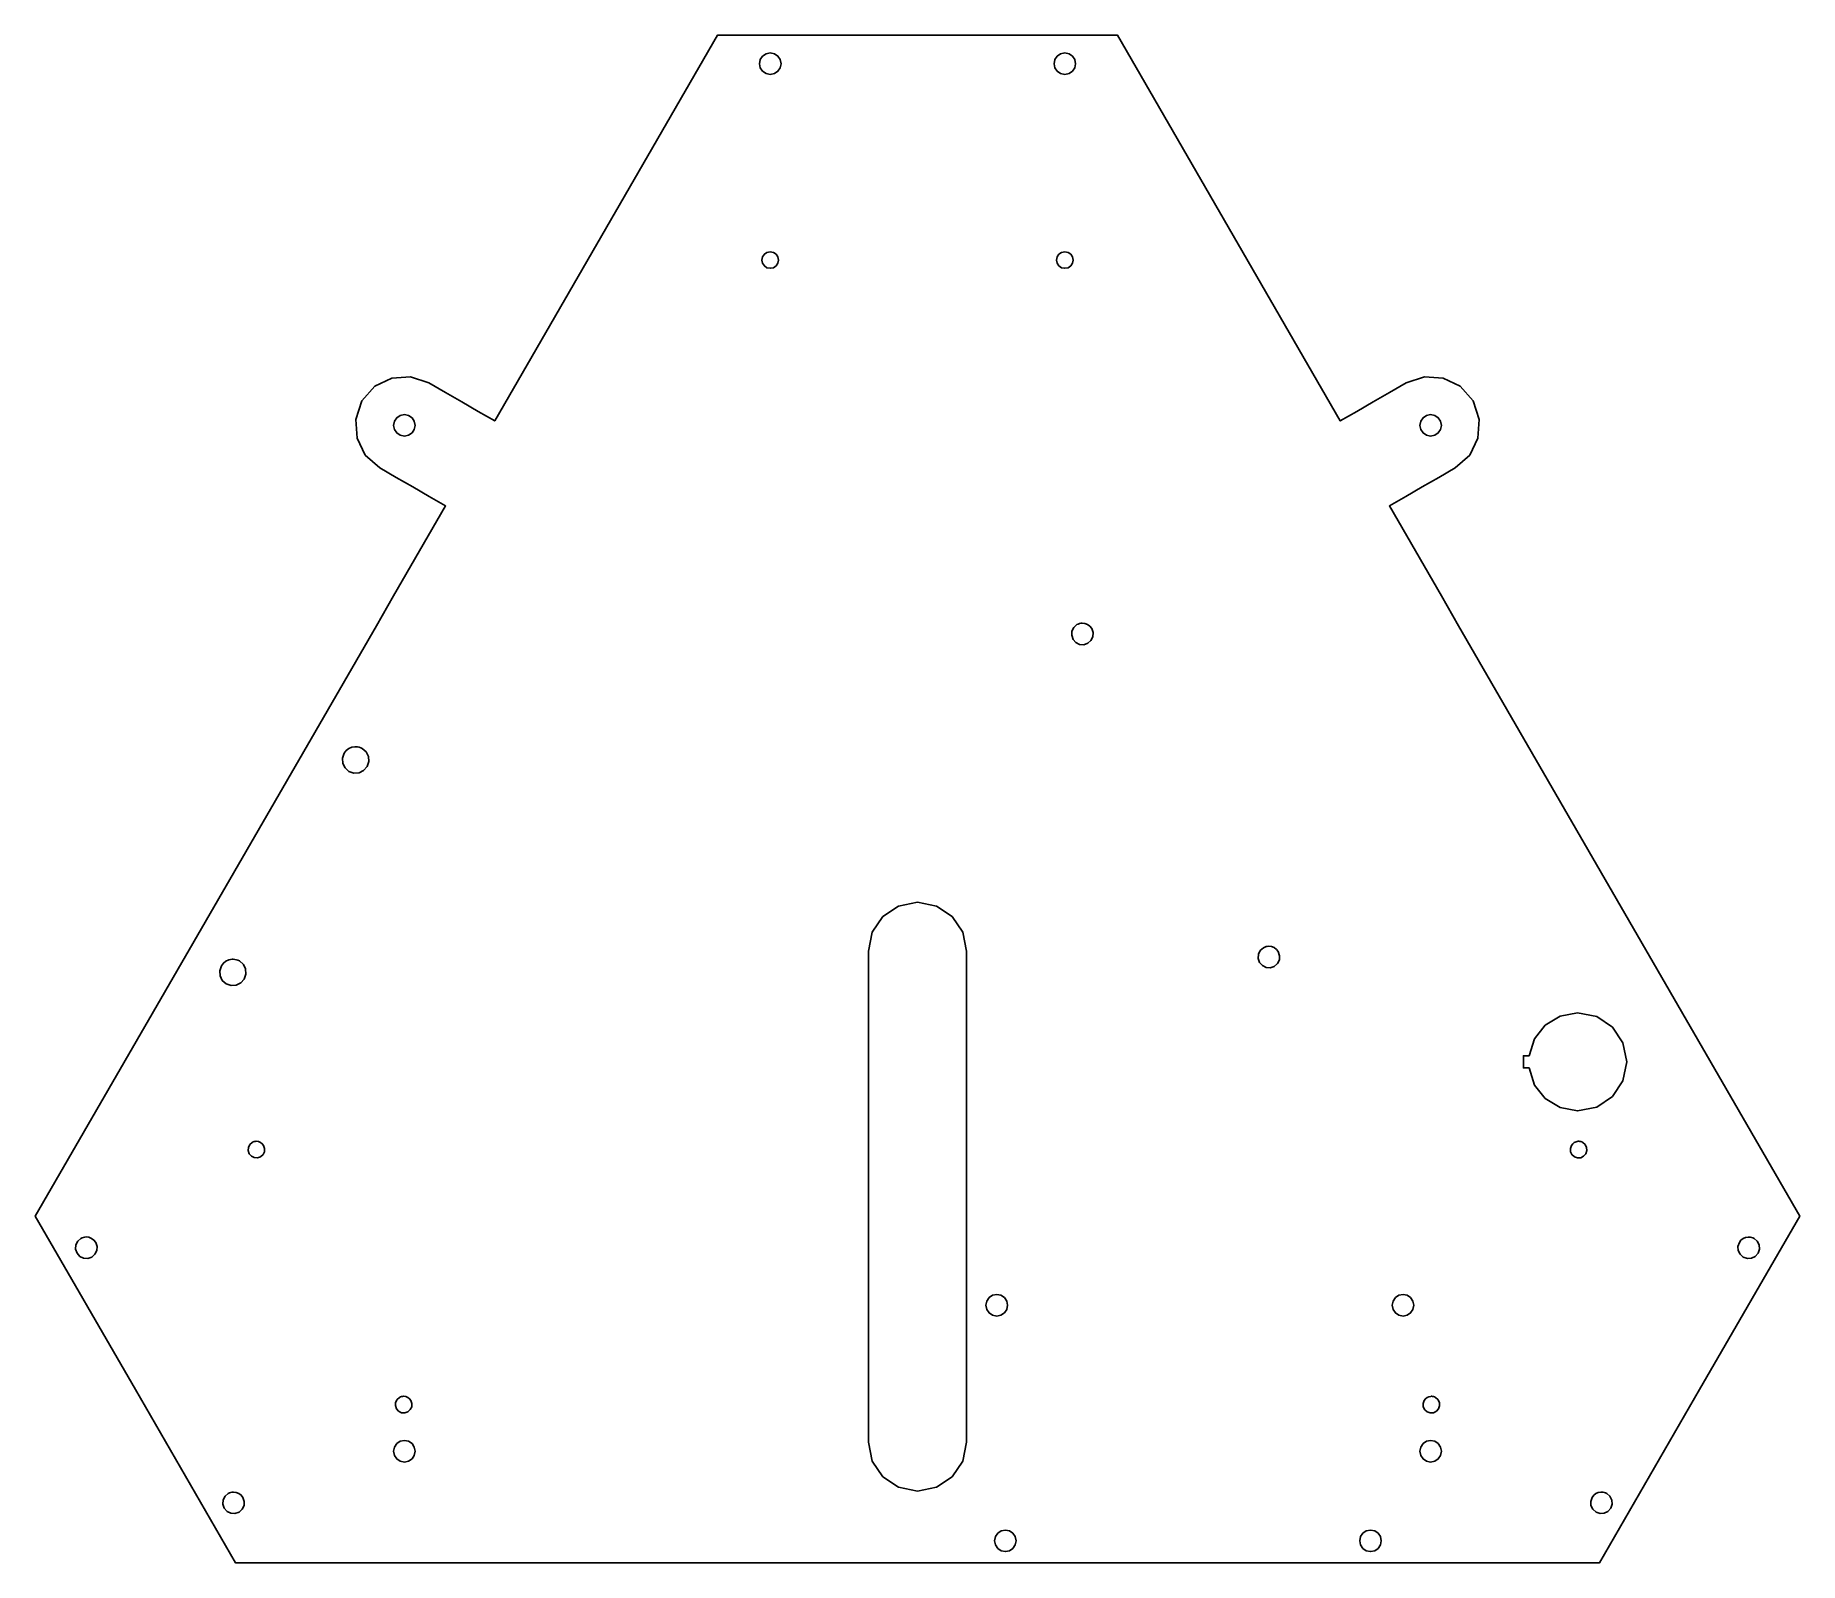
# Model space of a CAD drawing. Extents: x 0 to 359, y 0 to 311.
import ezdxf

# ---------------------------------------------------------------- set-up
doc = ezdxf.new("R2010")
doc.units = 0
doc.layers.add('Ebene_1', color=7, linetype='CONTINUOUS')

msp = doc.modelspace()

# ---------------------------------------------------------------- linework, layer by layer
at = {"layer": 'Ebene_1', "color": 5}
for points in [[(139.049067, 311.313241), (93.692318, 232.752937), (90.347406, 234.684119), (87.002494, 236.615301), (83.657579, 238.546485), (80.312667, 240.477667), (80.311538, 240.478231), (80.310409, 240.478796), (80.309281, 240.47936), (80.308152, 240.479925), (76.546335, 241.744212), (72.724352, 241.477255), (69.281281, 239.796752), (66.656202, 236.820406), (65.391022, 233.058756), (65.657169, 229.236601), (67.337021, 225.793083), (70.312964, 223.167355), (70.313528, 223.166509), (70.314093, 223.165662), (70.314657, 223.164815), (70.315222, 223.163969), (73.660133, 221.232787), (77.005045, 219.301602), (80.34996, 217.370421), (83.694872, 215.439239), (80.169987, 209.333703), (76.645102, 203.228166), (73.12022, 197.12263), (69.595335, 191.017094), (0.141109, 70.718768), (20.51623, 35.427762), (40.889147, 0.141165), (179.797601, 0.141165), (318.706041, 0.141165), (339.079522, 35.428313), (359.45464, 70.718768), (290.000428, 191.017094), (286.474175, 197.124834), (282.947893, 203.232575), (279.421639, 209.340315), (275.895371, 215.448055), (279.242343, 217.380479), (282.589329, 219.312903), (285.936287, 221.245326), (289.283273, 223.17775), (289.283273, 223.178314), (289.283273, 223.178879), (289.283273, 223.179443), (289.283273, 223.180007), (292.258827, 225.805583), (293.938557, 229.248779), (294.204834, 233.070575), (292.940055, 236.831957), (292.940055, 236.832239), (292.940055, 236.832804), (292.940055, 236.833086), (292.940055, 236.83365), (290.314965, 239.810003), (286.87191, 241.490506), (283.049916, 241.757462), (279.288091, 240.49317), (279.288091, 240.492605), (279.288091, 240.492041), (279.288091, 240.491476), (279.288091, 240.490912), (275.941114, 238.558488), (272.594139, 236.626065), (269.247161, 234.693644), (265.900186, 232.76122), (220.548396, 311.312704), (179.797604, 311.312704), (139.046809, 311.313269), (139.049067, 311.313241)], [(149.807135, 307.715458), (150.661492, 307.542952), (151.359174, 307.072558), (151.829568, 306.374877), (152.002073, 305.520519), (151.829568, 304.666162), (151.359174, 303.968481), (150.661492, 303.498087), (149.807135, 303.325581), (148.952775, 303.498087), (148.255096, 303.968481), (147.784699, 304.666159), (147.612194, 305.520519), (147.784699, 306.37488), (148.255096, 307.072558), (148.952775, 307.542952), (149.807135, 307.715458)], [(209.795893, 307.714893), (210.650253, 307.542388), (211.347931, 307.071994), (211.818328, 306.374315), (211.990834, 305.519955), (211.818328, 304.665595), (211.347931, 303.967916), (210.650253, 303.497522), (209.795893, 303.325017), (208.941535, 303.497522), (208.243854, 303.967916), (207.77346, 304.665598), (207.600954, 305.519955), (207.77346, 306.374312), (208.243854, 307.071994), (208.941535, 307.542388), (209.795893, 307.714893)], [(149.807146, 267.225914), (150.466908, 267.092711), (151.005679, 266.729461), (151.36893, 266.190692), (151.502133, 265.530929), (151.36893, 264.871166), (151.005679, 264.332396), (150.466908, 263.969146), (149.807146, 263.835942), (149.147384, 263.969146), (148.608613, 264.332396), (148.245362, 264.871166), (148.112159, 265.530929), (148.245362, 266.190692), (148.608613, 266.729461), (149.147384, 267.092711), (149.807146, 267.225914)], [(209.796457, 267.226479), (210.456219, 267.093275), (210.99499, 266.730024), (211.358241, 266.191254), (211.491444, 265.531491), (211.358241, 264.871727), (210.99499, 264.332958), (210.456219, 263.969707), (209.796457, 263.836504), (209.136695, 263.969707), (208.597924, 264.332958), (208.234673, 264.871727), (208.10147, 265.531491), (208.234673, 266.191254), (208.597924, 266.730024), (209.136695, 267.093275), (209.796457, 267.226479)], [(75.308184, 234.036168), (76.162544, 233.863662), (76.860226, 233.393268), (77.33062, 232.695587), (77.503125, 231.841227), (77.33062, 230.986867), (76.860223, 230.289188), (76.162544, 229.818794), (75.308184, 229.646289), (74.453649, 229.818636), (73.75579, 230.288993), (73.285255, 230.986734), (73.112693, 231.841227), (73.285255, 232.695719), (73.755787, 233.393463), (74.453646, 233.86382), (75.308184, 234.036168)], [(284.293726, 234.036168), (285.148097, 233.863668), (285.845779, 233.393271), (286.316187, 232.69559), (286.488681, 231.841227), (286.316187, 230.986864), (285.845779, 230.289182), (285.148097, 229.818788), (284.293726, 229.646289), (283.439185, 229.818636), (282.741334, 230.288993), (282.270785, 230.986734), (282.098234, 231.841227), (282.270785, 232.695719), (282.741334, 233.393463), (283.439185, 233.86382), (284.293726, 234.036168)], [(213.319812, 191.539123), (213.907111, 191.473526), (214.44674, 191.258524), (214.911142, 190.909592), (215.272768, 190.442204), (215.550607, 189.615948), (215.492035, 188.776436), (215.12291, 188.020156), (214.469097, 187.443593), (213.642974, 187.16596), (212.803642, 187.224591), (212.047524, 187.593645), (211.471037, 188.247266), (211.193307, 189.073299), (211.251801, 189.912594), (211.620694, 190.668738), (212.274156, 191.245324), (212.520178, 191.367614), (212.778524, 191.457922), (213.046102, 191.515382), (213.319812, 191.539123)], [(65.436471, 166.38276), (65.772502, 166.35366), (66.101009, 166.283164), (66.41819, 166.172346), (66.72025, 166.022266), (67.522943, 165.314371), (67.976119, 164.385843), (68.048029, 163.355133), (67.706927, 162.340697), (66.998933, 161.538161), (66.070379, 161.085147), (65.039709, 161.013375), (64.02536, 161.354573), (63.222667, 162.062468), (62.769491, 162.990993), (62.697581, 164.021703), (63.038683, 165.036139), (63.448213, 165.575376), (63.970558, 165.990149), (64.578733, 166.264023), (65.245748, 166.380556), (65.293407, 166.382249), (65.341089, 166.383096), (65.388782, 166.38324), (65.436471, 166.382675), (65.436471, 166.382661), (65.436471, 166.382647), (65.436471, 166.382636), (65.436471, 166.38276)], [(179.799861, 134.698354), (179.800002, 134.698354), (179.800144, 134.698354), (179.800285, 134.698354), (179.800426, 134.698354), (179.800567, 134.698354), (179.800708, 134.698354), (179.800849, 134.698354), (179.80099, 134.698354), (183.690712, 133.912839), (186.867217, 131.771278), (189.009128, 128.595008), (189.795075, 124.705373), (189.79451, 124.704244), (189.793946, 124.703115), (189.793381, 124.701986), (189.792817, 124.700857), (189.792817, 99.703933), (189.792817, 74.707008), (189.792817, 49.710087), (189.792817, 24.713162), (189.004601, 20.825873), (186.862049, 17.652055), (183.686231, 15.512472), (179.798208, 14.727889), (175.910179, 15.512461), (172.734349, 17.652041), (170.591791, 20.825861), (169.80357, 24.713153), (169.80357, 49.710078), (169.80357, 74.707), (169.80357, 99.703924), (169.80357, 124.700849), (169.804134, 124.701978), (169.804699, 124.703107), (169.805263, 124.704236), (169.805828, 124.705365), (170.591774, 128.594999), (172.733686, 131.771269), (175.91019, 133.912831), (179.799912, 134.698345), (179.799898, 134.698348), (179.799887, 134.698348), (179.799873, 134.698351), (179.799861, 134.698354)], [(40.438858, 123.091965), (40.774889, 123.062865), (41.103396, 122.992369), (41.420577, 122.881551), (41.722636, 122.731471), (42.52498, 122.023553), (42.977924, 121.095161), (43.049755, 120.064669), (42.708763, 119.050455), (42.000944, 118.247954), (41.072577, 117.794851), (40.042048, 117.722882), (39.027747, 118.063778), (38.225054, 118.771673), (37.771878, 119.700201), (37.699968, 120.730911), (38.04107, 121.745347), (38.450498, 122.284491), (38.972705, 122.699227), (39.580725, 122.973127), (40.247585, 123.089761), (40.295382, 123.091736), (40.343202, 123.092865), (40.39103, 123.093004), (40.438858, 123.092157), (40.438858, 123.092143), (40.438858, 123.092129), (40.438858, 123.092117), (40.438858, 123.091965)], [(251.312876, 125.730633), (251.900174, 125.665036), (252.439803, 125.450033), (252.904205, 125.101102), (253.265831, 124.633714), (253.54367, 123.807458), (253.485098, 122.967945), (253.115974, 122.211666), (252.462161, 121.635103), (251.636037, 121.35747), (250.796705, 121.416101), (250.040587, 121.785155), (249.4641, 122.438776), (249.186165, 123.264945), (249.244599, 124.10442), (249.613562, 124.860725), (250.26722, 125.437387), (250.513269, 125.559533), (250.771624, 125.6497), (251.039193, 125.707022), (251.312876, 125.730633)], [(314.235189, 112.171839), (318.125623, 111.386262), (321.30257, 109.244181), (323.444467, 106.067132), (324.229835, 102.176654), (323.444467, 98.286175), (321.30257, 95.109126), (318.125623, 92.967043), (314.235189, 92.181466), (310.652039, 92.848891), (307.630201, 94.685759), (305.434654, 97.45798), (304.330403, 100.931458), (304.042395, 100.931458), (303.754387, 100.931458), (303.466379, 100.931458), (303.178372, 100.931458), (303.178372, 101.554055), (303.178372, 102.176654), (303.178372, 102.79925), (303.178372, 103.421849), (303.465702, 103.421849), (303.753004, 103.421849), (304.040335, 103.421849), (304.327665, 103.421849), (305.432255, 106.895957), (307.62848, 109.668449), (310.651193, 111.50514), (314.235189, 112.171839)], [(45.127495, 85.994074), (45.581043, 85.943395), (45.997767, 85.77733), (46.356387, 85.507833), (46.63562, 85.146857), (46.850194, 84.508778), (46.804959, 83.860463), (46.519886, 83.276429), (46.014951, 82.831201), (45.377008, 82.616831), (44.72887, 82.662127), (44.144998, 82.947127), (43.699846, 83.45187), (43.485379, 84.089726), (43.530538, 84.737824), (43.815379, 85.321719), (44.319964, 85.766973), (44.509948, 85.861469), (44.709459, 85.931268), (44.916105, 85.975693), (45.127495, 85.994074)], [(314.471127, 85.991816), (314.682511, 85.973444), (314.889155, 85.929019), (315.088657, 85.85922), (315.278649, 85.764723), (315.783573, 85.319495), (316.068646, 84.735462), (316.113886, 84.087146), (315.899313, 83.449067), (315.453994, 82.944288), (314.869935, 82.659373), (314.221643, 82.614277), (313.583651, 82.828952), (313.078897, 83.274107), (312.793909, 83.857976), (312.748612, 84.506114), (312.962988, 85.144055), (313.220459, 85.483339), (313.548938, 85.744352), (313.931405, 85.916745), (314.350957, 85.990171), (314.380985, 85.9913), (314.411014, 85.991864), (314.44107, 85.992019), (314.471127, 85.991737), (314.471127, 85.991726), (314.471127, 85.991717), (314.471127, 85.991706), (314.471127, 85.991816)], [(10.485267, 66.498693), (11.072498, 66.433201), (11.612099, 66.218334), (12.076522, 65.869552), (12.438223, 65.402325), (12.716061, 64.576069), (12.657489, 63.736556), (12.288366, 62.980277), (11.634552, 62.403714), (10.808382, 62.125779), (9.968908, 62.184213), (9.212603, 62.553176), (8.635941, 63.206834), (8.358103, 64.03309), (8.416675, 64.872602), (8.785798, 65.628882), (9.439611, 66.205445), (9.685661, 66.327591), (9.944017, 66.417758), (10.211584, 66.475083), (10.485267, 66.498693)], [(349.115005, 66.496436), (349.388676, 66.472814), (349.656251, 66.415492), (349.914626, 66.325322), (350.160667, 66.203176), (350.814322, 65.626514), (351.183299, 64.870209), (351.241719, 64.030734), (350.963787, 63.204565), (350.387207, 62.551096), (349.631049, 62.182201), (348.791748, 62.12371), (347.965712, 62.401445), (347.312085, 62.977935), (346.943051, 63.734056), (346.884406, 64.573385), (347.162056, 65.399506), (347.495558, 65.838762), (347.920951, 66.176655), (348.41628, 66.399789), (348.959557, 66.494771), (348.998391, 66.496182), (349.037253, 66.497028), (349.076143, 66.497107), (349.115005, 66.496543), (349.115005, 66.496532), (349.115005, 66.496523), (349.115005, 66.496512), (349.115005, 66.496436)], [(195.935584, 54.788627), (196.789944, 54.616122), (197.487623, 54.145728), (197.958019, 53.448049), (198.130525, 52.593689), (197.958019, 51.739329), (197.487626, 51.041648), (196.789944, 50.571254), (195.935584, 50.398748), (195.081224, 50.571254), (194.383545, 51.04165), (193.913151, 51.739329), (193.740646, 52.593689), (193.913151, 53.448046), (194.383545, 54.145728), (195.081227, 54.616122), (195.935584, 54.788627)], [(278.670787, 54.791929), (279.525158, 54.61943), (280.222839, 54.149036), (280.693247, 53.451354), (280.865742, 52.596991), (280.693247, 51.742628), (280.222839, 51.044947), (279.525158, 50.57455), (278.670787, 50.40205), (277.816443, 50.574559), (277.118762, 51.044955), (276.648357, 51.742634), (276.475854, 52.596991), (276.64836, 53.451348), (277.118762, 54.149027), (277.816443, 54.619421), (278.670787, 54.791929)], [(75.122976, 34.041986), (75.576369, 33.991198), (75.992937, 33.825101), (76.351416, 33.555641), (76.630551, 33.194769), (76.845223, 32.556778), (76.800124, 31.908499), (76.515209, 31.32444), (76.010432, 30.879114), (75.372353, 30.66454), (74.724038, 30.709775), (74.140004, 30.994847), (73.694776, 31.499782), (73.480203, 32.137861), (73.525437, 32.786177), (73.81051, 33.37021), (74.315445, 33.815438), (74.505457, 33.909791), (74.704977, 33.979449), (74.911614, 34.023735), (75.122976, 34.041986)], [(284.476747, 34.038684), (284.688103, 34.020425), (284.894746, 33.976136), (285.094249, 33.90648), (285.284269, 33.812128), (285.789193, 33.3669), (286.074266, 32.782866), (286.119506, 32.134551), (285.904932, 31.496472), (285.459614, 30.991703), (284.875555, 30.706791), (284.227291, 30.66169), (283.589299, 30.876353), (283.084516, 31.32168), (282.799613, 31.905736), (282.754514, 32.554015), (282.969172, 33.192009), (283.226728, 33.531136), (283.555207, 33.791994), (283.937674, 33.964254), (284.357141, 34.037575), (284.387028, 34.038704), (284.416944, 34.039269), (284.446831, 34.039286), (284.476747, 34.038721), (284.476747, 34.038713), (284.476747, 34.038707), (284.476747, 34.038699), (284.476747, 34.038684)], [(75.308184, 25.048363), (76.162544, 24.875857), (76.860223, 24.405464), (77.33062, 23.707785), (77.503125, 22.853425), (77.33062, 21.999065), (76.860223, 21.301386), (76.162544, 20.830992), (75.308184, 20.658487), (74.453649, 20.830834), (73.75579, 21.301191), (73.285255, 21.998932), (73.112693, 22.853425), (73.285255, 23.707917), (73.75579, 24.405658), (74.453649, 24.876015), (75.308184, 25.048363)], [(284.293726, 25.047234), (285.148097, 24.874734), (285.845779, 24.404337), (286.316187, 23.706656), (286.488681, 22.852293), (286.316187, 21.99793), (285.845779, 21.300249), (285.148097, 20.829855), (284.293726, 20.657355), (283.439185, 20.829702), (282.741334, 21.30006), (282.270785, 21.9978), (282.098234, 22.852293), (282.270785, 23.706786), (282.741334, 24.404529), (283.439185, 24.874887), (284.293726, 25.047234)], [(40.479097, 14.546583), (41.066396, 14.480986), (41.606025, 14.265984), (42.070427, 13.917053), (42.432053, 13.449665), (42.709692, 12.623538), (42.65106, 11.784201), (42.282006, 11.028077), (41.62838, 10.45159), (40.802346, 10.17386), (39.963051, 10.232354), (39.206905, 10.601246), (38.630319, 11.254709), (38.352378, 12.080884), (38.410812, 12.920362), (38.779778, 13.676673), (39.433442, 14.253335), (39.679491, 14.37548), (39.937846, 14.465648), (40.205415, 14.522973), (40.479097, 14.546583)], [(319.120061, 14.54489), (319.393732, 14.521268), (319.661307, 14.463946), (319.919681, 14.373776), (320.165722, 14.25163), (320.819377, 13.674965), (321.188355, 12.918658), (321.246775, 12.079179), (320.968842, 11.253005), (320.392262, 10.599545), (319.636104, 10.230655), (318.796832, 10.172159), (317.970795, 10.449885), (317.317169, 11.026372), (316.948107, 11.782496), (316.889461, 12.621833), (317.167111, 13.44796), (317.500613, 13.887222), (317.926035, 14.225115), (318.421363, 14.448249), (318.964641, 14.543225), (319.003475, 14.544636), (319.042337, 14.545483), (319.081199, 14.545562), (319.120061, 14.544997), (319.120061, 14.544986), (319.120061, 14.544977), (319.120061, 14.544966), (319.120061, 14.54489)], [(197.685142, 6.804714), (198.539499, 6.632211), (199.237178, 6.161818), (199.707574, 5.464142), (199.880083, 4.609787), (199.707583, 3.755422), (199.237186, 3.057737), (198.539504, 2.587338), (197.685142, 2.414832), (196.830779, 2.58734), (196.133097, 3.05774), (195.662703, 3.755424), (195.490203, 4.609787), (195.662712, 5.464142), (196.133108, 6.161818), (196.830787, 6.632209), (197.685142, 6.804714)], [(272.047943, 6.801892), (272.902305, 6.629384), (273.599987, 6.158984), (274.070381, 5.4613), (274.242881, 4.606937), (274.070372, 3.752582), (273.599976, 3.054906), (272.902297, 2.584515), (272.047943, 2.41201), (271.193585, 2.584513), (270.495907, 3.054906), (270.02551, 3.752582), (269.853002, 4.606937), (270.025501, 5.461302), (270.495898, 6.158987), (271.19358, 6.629386), (272.047943, 6.801892)]]:
    msp.add_lwpolyline(points, close=True, dxfattribs=at)

doc.saveas('drawing.dxf')
